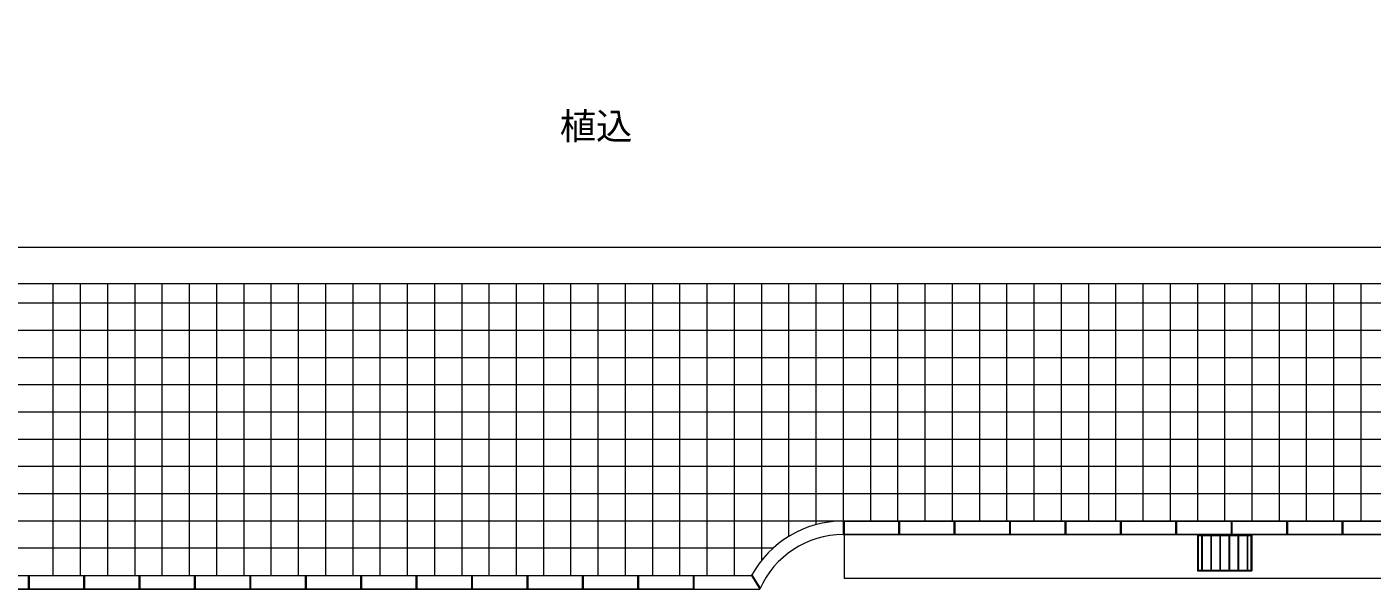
# Model space of a CAD drawing. Units: millimetres at full size, sheet at 1:200; details may follow other scales. Extents: x -96239 to 62349, y -170536 to 17264.
# Drawn here: x -78123 to -63312, y -89131 to -82936 of the extents above; entities that cross this region are included whole.
import ezdxf
from ezdxf.enums import TextEntityAlignment as Align

# ---------------------------------------------------------------- set-up
doc = ezdxf.new("R2010")
doc.units = ezdxf.units.MM
doc.header["$LTSCALE"] = 200
doc.layers.add('0-9_外景', color=7, linetype='Continuous', lineweight=9)
doc.layers.add('0-C_タイル・側溝', color=7, linetype='Continuous', lineweight=9)
doc.layers.add('0-E_屋外名', color=7, linetype='Continuous')
doc.styles.add('・', font='')
doc.styles.get('・').set_extended_font_data('・')

msp = doc.modelspace()

# ---------------------------------------------------------------- linework, layer by layer
at = {"layer": '0-9_外景'}
for p, q in [((-58316.1, -85366.2), (-82797.4, -85366.2)), ((-57916.1, -85766.2), (-83264.1, -85766.2)), ((-69136.1, -88381.2), (-69136, -88381.2)), ((-69136.1, -88381.2), (-69126, -88381.2)), ((-69136, -88381.2), (-69136, -88531.2)), ((-69136, -88381.2), (-69126, -88381.2)), ((-69126, -88381.2), (-68526, -88381.2)), ((-69126, -88381.2), (-69126, -88531.2)), ((-68526, -88381.2), (-68526, -88531.2)), ((-68526, -88381.2), (-68525.9, -88381.2)), ((-68526, -88381.2), (-68515.9, -88381.2)), ((-68525.9, -88381.2), (-68525.9, -88531.2)), ((-68515.9, -88381.2), (-67915.9, -88381.2)), ((-68515.9, -88381.2), (-68515.9, -88531.2)), ((-67915.9, -88381.2), (-67915.9, -88531.2)), ((-67915.9, -88381.2), (-67915.8, -88381.2)), ((-67915.9, -88381.2), (-67905.8, -88381.2)), ((-67915.8, -88381.2), (-67915.8, -88531.2)), ((-67905.8, -88381.2), (-67305.8, -88381.2)), ((-67905.8, -88381.2), (-67905.8, -88531.2)), ((-67305.8, -88381.2), (-67305.8, -88531.2)), ((-67305.8, -88381.2), (-67305.7, -88381.2)), ((-67305.8, -88381.2), (-67295.7, -88381.2)), ((-67305.7, -88381.2), (-67305.7, -88531.2)), ((-67295.7, -88381.2), (-66695.7, -88381.2)), ((-67295.7, -88381.2), (-67295.7, -88531.2)), ((-66695.7, -88381.2), (-66695.7, -88531.2)), ((-66695.7, -88381.2), (-66695.5, -88381.2)), ((-66695.7, -88381.2), (-66685.5, -88381.2)), ((-66695.5, -88381.2), (-66695.5, -88531.2)), ((-66685.5, -88381.2), (-66085.5, -88381.2)), ((-66685.5, -88381.2), (-66685.5, -88531.2)), ((-66085.5, -88381.2), (-66085.5, -88531.2)), ((-66085.5, -88381.2), (-66085.4, -88381.2)), ((-66085.5, -88381.2), (-66075.4, -88381.2)), ((-66085.4, -88381.2), (-66085.4, -88531.2)), ((-66075.4, -88381.2), (-65475.4, -88381.2)), ((-66075.4, -88381.2), (-66075.4, -88531.2)), ((-65475.4, -88381.2), (-65475.4, -88531.2)), ((-65475.4, -88381.2), (-65475.3, -88381.2)), ((-65475.4, -88381.2), (-65465.3, -88381.2)), ((-65475.3, -88381.2), (-65475.3, -88531.2)), ((-65465.3, -88381.2), (-64865.3, -88381.2)), ((-65465.3, -88381.2), (-65465.3, -88531.2)), ((-64865.3, -88381.2), (-64865.3, -88531.2)), ((-64865.3, -88381.2), (-64865.2, -88381.2)), ((-64865.3, -88381.2), (-64855.2, -88381.2)), ((-64865.2, -88381.2), (-64865.2, -88531.2)), ((-64855.2, -88381.2), (-64255.2, -88381.2)), ((-64855.2, -88381.2), (-64855.2, -88531.2)), ((-64255.2, -88381.2), (-64255.2, -88531.2)), ((-64255.2, -88381.2), (-64255, -88381.2)), ((-64255.2, -88381.2), (-64245, -88381.2)), ((-64255, -88381.2), (-64255, -88531.2)), ((-64245, -88381.2), (-63645, -88381.2)), ((-64245, -88381.2), (-64245, -88531.2)), ((-63645, -88381.2), (-63645, -88531.2)), ((-63645, -88381.2), (-63644.9, -88381.2)), ((-63645, -88381.2), (-63634.9, -88381.2)), ((-63644.9, -88381.2), (-63644.9, -88531.2)), ((-63634.9, -88381.2), (-63034.9, -88381.2)), ((-63634.9, -88381.2), (-63634.9, -88531.2)), ((-69136, -88531.2), (-69126, -88531.2)), ((-69126, -88531.2), (-68526, -88531.2)), ((-68525.9, -88531.2), (-68515.9, -88531.2)), ((-68515.9, -88531.2), (-67915.9, -88531.2)), ((-67915.8, -88531.2), (-67905.8, -88531.2)), ((-67905.8, -88531.2), (-67305.8, -88531.2)), ((-67305.7, -88531.2), (-67295.7, -88531.2)), ((-67295.7, -88531.2), (-66695.7, -88531.2)), ((-66695.5, -88531.2), (-66685.5, -88531.2)), ((-66685.5, -88531.2), (-66085.5, -88531.2)), ((-66085.4, -88531.2), (-66075.4, -88531.2)), ((-66075.4, -88531.2), (-65475.4, -88531.2)), ((-65475.3, -88531.2), (-65465.3, -88531.2)), ((-65465.3, -88531.2), (-64865.3, -88531.2)), ((-64865.2, -88531.2), (-64855.2, -88531.2)), ((-64855.2, -88531.2), (-64255.2, -88531.2)), ((-64255, -88531.2), (-64245, -88531.2)), ((-64245, -88531.2), (-63645, -88531.2)), ((-63644.9, -88531.2), (-63634.9, -88531.2)), ((-63634.9, -88531.2), (-63034.9, -88531.2)), ((-78709.9, -88981.2), (-78109.9, -88981.2)), ((-78109.9, -88981.2), (-78109.9, -89131.2)), ((-78109.9, -88981.2), (-78109.8, -88981.2)), ((-78109.9, -88981.2), (-78099.8, -88981.2)), ((-78109.8, -88981.2), (-78109.8, -89131.2)), ((-78099.8, -88981.2), (-77499.8, -88981.2)), ((-78099.8, -88981.2), (-78099.8, -89131.2)), ((-77499.8, -88981.2), (-77499.8, -89131.2)), ((-77499.8, -88981.2), (-77499.7, -88981.2)), ((-77499.8, -88981.2), (-77489.7, -88981.2)), ((-77499.7, -88981.2), (-77499.7, -89131.2)), ((-77489.7, -88981.2), (-76889.7, -88981.2)), ((-77489.7, -88981.2), (-77489.7, -89131.2)), ((-76889.7, -88981.2), (-76889.7, -89131.2)), ((-76889.7, -88981.2), (-76889.6, -88981.2)), ((-76889.7, -88981.2), (-76879.6, -88981.2)), ((-76889.6, -88981.2), (-76889.6, -89131.2)), ((-76879.6, -88981.2), (-76279.6, -88981.2)), ((-76879.6, -88981.2), (-76879.6, -89131.2)), ((-76279.6, -88981.2), (-76279.6, -89131.2)), ((-76279.6, -88981.2), (-76279.4, -88981.2)), ((-76279.6, -88981.2), (-76269.4, -88981.2)), ((-76279.4, -88981.2), (-76279.4, -89131.2)), ((-76269.4, -88981.2), (-75669.4, -88981.2)), ((-75669.6, -88981.2), (-75669.4, -88981.2)), ((-75669.6, -88981.2), (-75659.4, -88981.2)), ((-75669.4, -88981.2), (-75669.4, -89131.2)), ((-75659.4, -88981.2), (-75059.4, -88981.2)), ((-75659.4, -88981.2), (-75659.4, -89131.2)), ((-75059.4, -88981.2), (-75059.4, -89131.2)), ((-75059.4, -88981.2), (-75059.3, -88981.2)), ((-75059.4, -88981.2), (-75049.3, -88981.2)), ((-75059.3, -88981.2), (-75059.3, -89131.2)), ((-75049.3, -88981.2), (-74449.3, -88981.2)), ((-75049.3, -88981.2), (-75049.3, -89131.2)), ((-74449.3, -88981.2), (-74449.3, -89131.2)), ((-74449.3, -88981.2), (-74449.2, -88981.2)), ((-74449.3, -88981.2), (-74439.2, -88981.2)), ((-74449.2, -88981.2), (-74449.2, -89131.2)), ((-74439.2, -88981.2), (-73839.2, -88981.2)), ((-74439.2, -88981.2), (-74439.2, -89131.2)), ((-73839.2, -88981.2), (-73839.2, -89131.2)), ((-73839.2, -88981.2), (-73839.1, -88981.2)), ((-73839.2, -88981.2), (-73829.1, -88981.2)), ((-73839.1, -88981.2), (-73839.1, -89131.2)), ((-73829.1, -88981.2), (-73229.1, -88981.2)), ((-73829.1, -88981.2), (-73829.1, -89131.2)), ((-73229.1, -88981.2), (-73229.1, -89131.2)), ((-73229.1, -88981.2), (-73229, -88981.2)), ((-73229.1, -88981.2), (-73219, -88981.2)), ((-73229, -88981.2), (-73229, -89131.2)), ((-73219, -88981.2), (-72619, -88981.2)), ((-73219, -88981.2), (-73219, -89131.2)), ((-72619, -88981.2), (-72619, -89131.2)), ((-72619, -88981.2), (-72618.8, -88981.2)), ((-72619, -88981.2), (-72608.8, -88981.2)), ((-72618.8, -88981.2), (-72618.8, -89131.2)), ((-72608.8, -88981.2), (-72008.8, -88981.2)), ((-72608.8, -88981.2), (-72608.8, -89131.2)), ((-72008.8, -88981.2), (-72008.8, -89131.2)), ((-72008.8, -88981.2), (-72008.7, -88981.2)), ((-72008.8, -88981.2), (-71998.7, -88981.2)), ((-72008.7, -88981.2), (-72008.7, -89131.2)), ((-71998.7, -88981.2), (-71398.7, -88981.2)), ((-71998.7, -88981.2), (-71998.7, -89131.2)), ((-71398.7, -88981.2), (-71398.7, -89131.2)), ((-71398.7, -88981.2), (-71398.6, -88981.2)), ((-71398.7, -88981.2), (-71388.6, -88981.2)), ((-71398.6, -88981.2), (-71398.6, -89131.2)), ((-71388.6, -88981.2), (-71388.6, -89131.2)), ((-71388.6, -88981.2), (-70778.5, -88981.2)), ((-70788.6, -88981.2), (-70788.6, -89131.2)), ((-70788.6, -88981.2), (-70788.5, -88981.2)), ((-70788.6, -88981.2), (-70778.5, -88981.2)), ((-70788.5, -88981.2), (-70788.5, -89131.2)), ((-70778.5, -88981.2), (-70146, -88981.2)), ((-70146, -88981.2), (-70052.5, -89131.2)), ((-70047.6, -89120.1), (-70140.4, -88971.1)), ((-70778.5, -89131.2), (-83678.1, -89131.2)), ((-78709.9, -89131.2), (-78109.9, -89131.2)), ((-78109.8, -89131.2), (-78099.8, -89131.2)), ((-78099.8, -89131.2), (-77499.8, -89131.2)), ((-77499.7, -89131.2), (-77489.7, -89131.2)), ((-77489.7, -89131.2), (-76889.7, -89131.2)), ((-76889.6, -89131.2), (-76879.6, -89131.2)), ((-76879.6, -89131.2), (-76279.6, -89131.2)), ((-76279.4, -89131.2), (-76269.4, -89131.2)), ((-75669.4, -89131.2), (-75659.4, -89131.2)), ((-75659.4, -89131.2), (-75059.4, -89131.2)), ((-75059.3, -89131.2), (-75049.3, -89131.2)), ((-75049.3, -89131.2), (-74449.3, -89131.2)), ((-74449.2, -89131.2), (-74439.2, -89131.2)), ((-74439.2, -89131.2), (-73839.2, -89131.2)), ((-73839.1, -89131.2), (-73829.1, -89131.2)), ((-73829.1, -89131.2), (-73229.1, -89131.2)), ((-73229, -89131.2), (-73219, -89131.2)), ((-73219, -89131.2), (-72619, -89131.2)), ((-72618.8, -89131.2), (-72608.8, -89131.2)), ((-72608.8, -89131.2), (-72008.8, -89131.2)), ((-72008.7, -89131.2), (-71998.7, -89131.2)), ((-71998.7, -89131.2), (-71398.7, -89131.2)), ((-71398.6, -89131.2), (-71388.6, -89131.2)), ((-71388.6, -89131.2), (-70788.6, -89131.2)), ((-70788.5, -89131.2), (-70778.5, -89131.2)), ((-70778.5, -89131.2), (-70052.5, -89131.2))]:
    msp.add_line(p, q, dxfattribs=at)
for points in [[(-57916.1, -82936.2), (-57916.1, -85766.2), (-83180.9, -85766.2)], [(-76269.4, -88981.2), (-76269.4, -89131.2), (-75669.4, -89131.2)], [(-70778.5, -88981.2), (-70778.5, -88981.5), (-70778.5, -89131.2)]]:
    msp.add_lwpolyline(points, dxfattribs=at)
for radius, end in [(1150, 151.42812), (1000, 156.42182)]:
    msp.add_arc((-69136, -89531.2), radius, 90.00604, end, dxfattribs=at)
at = {"layer": '0-C_タイル・側溝', "color": 4, "lineweight": 5}
for p, q in [((-46336.1, -85766.2), (-83251.4, -85766.2)), ((-77836.1, -85766.2), (-77836.1, -88381.2)), ((-77536.1, -85766.2), (-77536.1, -88381.2)), ((-77236.1, -85766.2), (-77236.1, -88381.2)), ((-76936.1, -85766.2), (-76936.1, -88381.2)), ((-76636.1, -85766.2), (-76636.1, -88381.2)), ((-76336.1, -85766.2), (-76336.1, -88381.2)), ((-76036.1, -85766.2), (-76036.1, -88381.2)), ((-75736.1, -85766.2), (-75736.1, -88381.2)), ((-75436.1, -85766.2), (-75436.1, -88381.2)), ((-75136.1, -85766.2), (-75136.1, -88381.2)), ((-74836.1, -85766.2), (-74836.1, -88381.2)), ((-74536.1, -85766.2), (-74536.1, -88381.2)), ((-74236.1, -85766.2), (-74236.1, -88381.2)), ((-73936.1, -85766.2), (-73936.1, -88381.2)), ((-73636.1, -85766.2), (-73636.1, -88381.2)), ((-73336.1, -85766.2), (-73336.1, -88381.2)), ((-73036.1, -85766.2), (-73036.1, -88381.2)), ((-72736.1, -85766.2), (-72736.1, -88381.2)), ((-72436.1, -85766.2), (-72436.1, -88381.2)), ((-72136.1, -85766.2), (-72136.1, -88381.2)), ((-71836.1, -85766.2), (-71836.1, -88381.2)), ((-71536.1, -85766.2), (-71536.1, -88381.2)), ((-71236.1, -85766.2), (-71236.1, -88381.2)), ((-70936.1, -85766.2), (-70936.1, -88381.2)), ((-70636.1, -85766.2), (-70636.1, -88381.2)), ((-70336.1, -85766.2), (-70336.1, -88381.2)), ((-70036.1, -85766.2), (-70036.1, -88381.2)), ((-69736.1, -85766.2), (-69736.1, -88550.2)), ((-69436.1, -85766.2), (-69436.1, -88421)), ((-69136.1, -85766.2), (-69136.1, -88381.2)), ((-68836.1, -85766.2), (-68836.1, -88381.2)), ((-68536.1, -85766.2), (-68536.1, -88381.2)), ((-68236.1, -85766.2), (-68236.1, -88381.2)), ((-67936.1, -85766.2), (-67936.1, -88381.2)), ((-67636.1, -85766.2), (-67636.1, -88381.2)), ((-67336.1, -85766.2), (-67336.1, -88381.2)), ((-67036.1, -85766.2), (-67036.1, -88381.2)), ((-66736.1, -85766.2), (-66736.1, -88381.2)), ((-66436.1, -85766.2), (-66436.1, -88381.2)), ((-66136.1, -85766.2), (-66136.1, -88381.2)), ((-65836.1, -85766.2), (-65836.1, -88381.2)), ((-65536.1, -85766.2), (-65536.1, -88381.2)), ((-65236.1, -85766.2), (-65236.1, -88381.2)), ((-64936.1, -85766.2), (-64936.1, -88381.2)), ((-64636.1, -85766.2), (-64636.1, -88381.2)), ((-64336.1, -85766.2), (-64336.1, -88381.2)), ((-64036.1, -85766.2), (-64036.1, -88381.2)), ((-63736.1, -85766.2), (-63736.1, -88381.2)), ((-63436.1, -85766.2), (-63436.1, -88381.2)), ((-46336.1, -85981.2), (-83278.6, -85981.2)), ((-46336.1, -86281.2), (-83316.7, -86281.2)), ((-46336.1, -86581.2), (-83354.7, -86581.2)), ((-46336.1, -86881.2), (-83392.8, -86881.2)), ((-46336.1, -87181.2), (-83430.8, -87181.2)), ((-46336.1, -87481.2), (-83468.9, -87481.2)), ((-46336.1, -87781.2), (-83506.9, -87781.2)), ((-46336.1, -88081.2), (-83536.1, -88081.2)), ((-46336.1, -88381.2), (-83583, -88381.2)), ((-77836.1, -88381.2), (-77836.1, -88981.2)), ((-77536.1, -88381.2), (-77536.1, -88981.2)), ((-77236.1, -88381.2), (-77236.1, -88981.2)), ((-76936.1, -88381.2), (-76936.1, -88981.2)), ((-76636.1, -88381.2), (-76636.1, -88981.2)), ((-76336.1, -88381.2), (-76336.1, -88981.2)), ((-76036.1, -88381.2), (-76036.1, -88981.2)), ((-75736.1, -88381.2), (-75736.1, -88981.2)), ((-75436.1, -88381.2), (-75436.1, -88981.2)), ((-75136.1, -88381.2), (-75136.1, -88981.2)), ((-74836.1, -88381.2), (-74836.1, -88981.2)), ((-74536.1, -88381.2), (-74536.1, -88981.2)), ((-74236.1, -88381.2), (-74236.1, -88981.2)), ((-73936.1, -88381.2), (-73936.1, -88981.2)), ((-73636.1, -88381.2), (-73636.1, -88981.2)), ((-73336.1, -88381.2), (-73336.1, -88981.2)), ((-73036.1, -88381.2), (-73036.1, -88981.2)), ((-72736.1, -88381.2), (-72736.1, -88981.2)), ((-72436.1, -88381.2), (-72436.1, -88981.2)), ((-72136.1, -88381.2), (-72136.1, -88981.2)), ((-71836.1, -88381.2), (-71836.1, -88981.2)), ((-71536.1, -88381.2), (-71536.1, -88981.2)), ((-71236.1, -88381.2), (-71236.1, -88981.2)), ((-70936.1, -88381.2), (-70936.1, -88981.2)), ((-70636.1, -88381.2), (-70636.1, -88981.2)), ((-70336.1, -88381.2), (-70336.1, -88981.2)), ((-70036.1, -88381.2), (-70036.1, -88681.2)), ((-65236.1, -88531.2), (-64636.1, -88531.2)), ((-65231.1, -88536.2), (-65231.1, -88926.2)), ((-65231.1, -88536.2), (-64641.1, -88536.2)), ((-65226.1, -88541.2), (-65226.1, -88921.2)), ((-65226.1, -88541.2), (-64673.4, -88541.2)), ((-65188.6, -88541.2), (-65188.6, -88921.2)), ((-65183.6, -88541.2), (-65183.6, -88921.2)), ((-65088.6, -88541.2), (-65088.6, -88921.2)), ((-65083.6, -88541.2), (-65083.6, -88921.2)), ((-64988.6, -88541.2), (-64988.6, -88921.2)), ((-64983.6, -88541.2), (-64983.6, -88921.2)), ((-64888.6, -88541.2), (-64888.6, -88921.2)), ((-64883.6, -88541.2), (-64883.6, -88921.2)), ((-64788.6, -88541.2), (-64788.6, -88921.2)), ((-64783.6, -88541.2), (-64783.6, -88921.2)), ((-64688.6, -88541.2), (-64688.6, -88921.2)), ((-64683.6, -88541.2), (-64646.1, -88541.2)), ((-64683.6, -88541.2), (-64683.6, -88921.2)), ((-64646.1, -88541.2), (-64646.1, -88921.2)), ((-64641.1, -88536.2), (-64641.1, -88926.2)), ((-64636.1, -88531.2), (-64636.1, -88931.2)), ((-69910.6, -88681.2), (-83621.1, -88681.2)), ((-70036.1, -88681.2), (-70036.1, -88821.2)), ((-70336.1, -88981.2), (-70146.1, -88981.2)), ((-65231.1, -88926.2), (-64641.1, -88926.2)), ((-65226.1, -88921.2), (-64669.2, -88921.2)), ((-64683.6, -88921.2), (-64646.1, -88921.2))]:
    msp.add_line(p, q, dxfattribs=at)
at = {"layer": '0-C_タイル・側溝'}
for p, q in [((-69126, -88531.2), (-69126, -89013.4)), ((-57533.8, -88531.2), (-69126, -88531.2)), ((-57533.8, -89013.4), (-69126, -89013.4))]:
    msp.add_line(p, q, dxfattribs=at)
at = {"layer": '0-C_タイル・側溝', "color": 4, "lineweight": 5}
msp.add_lwpolyline([(-65236.1, -88531.2), (-65236.1, -88931.2), (-64636.1, -88931.2)], dxfattribs=at)

# ---------------------------------------------------------------- texts
at = {"layer": '0-E_屋外名', "style": '・'}
msp.add_text('植込', height=293.3, dxfattribs=at).set_placement((-72256.7, -84264.4), align=Align.BOTTOM_LEFT)

doc.saveas('drawing.dxf')
